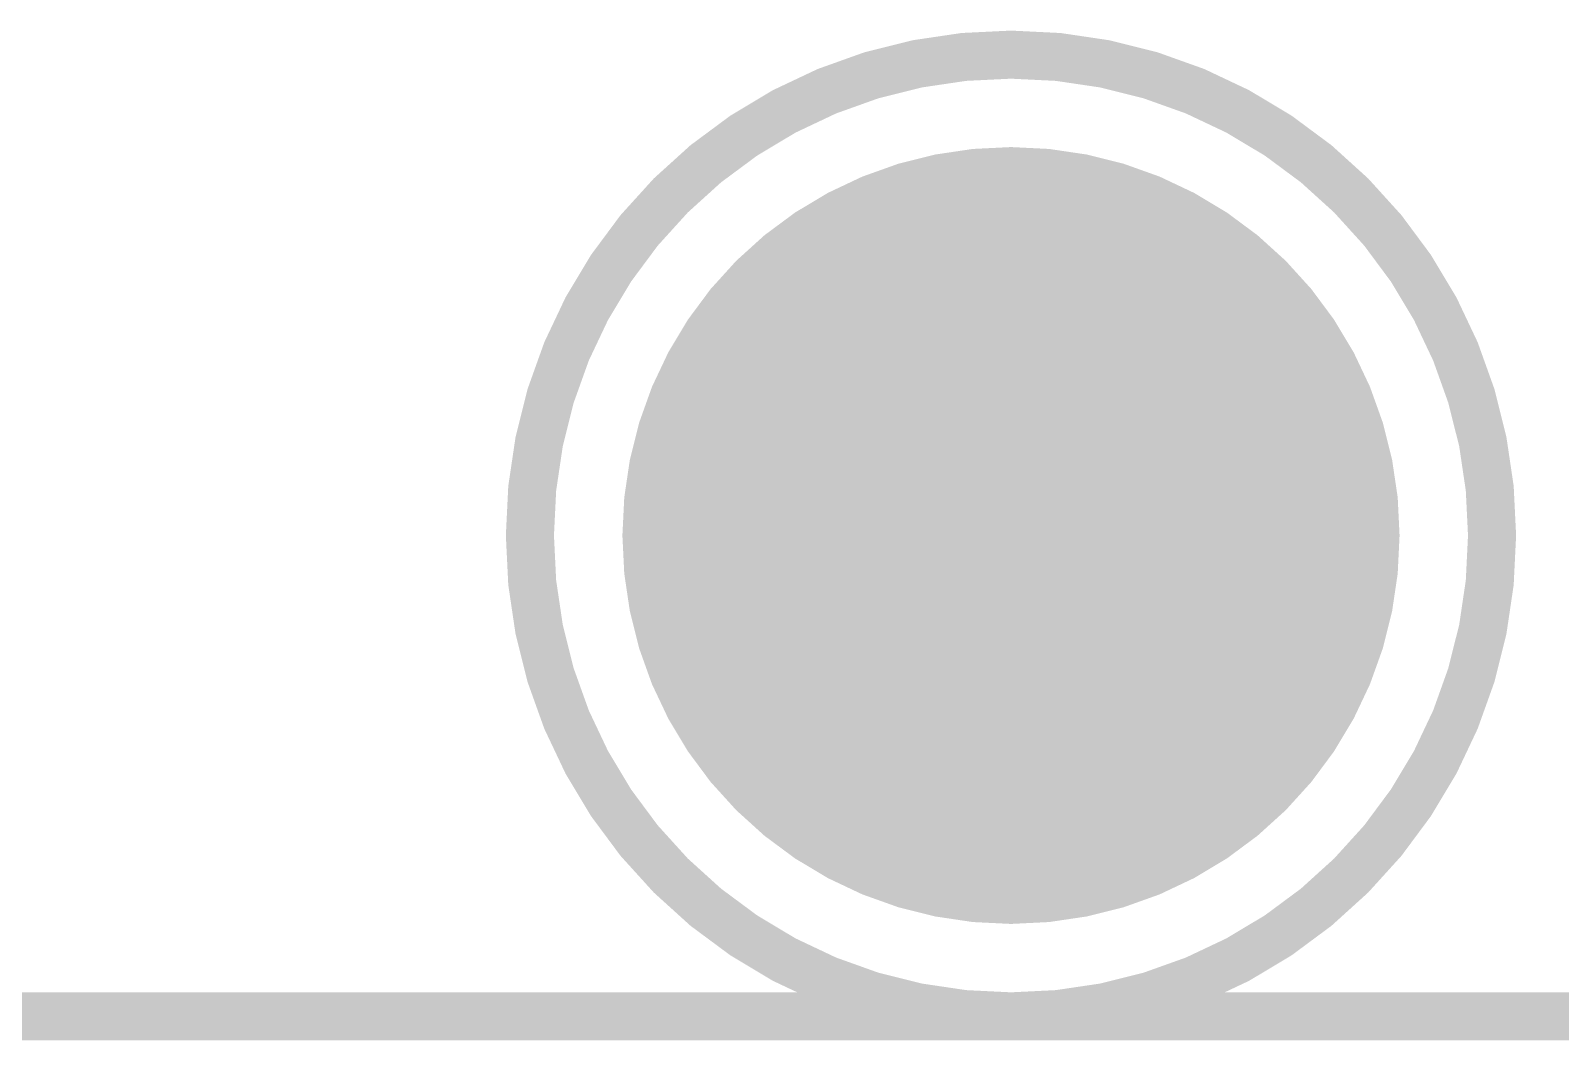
# Model space of a CAD drawing. Header units: millimetres. Extents: x 1.79 to 6.42, y 2.45 to 4.75.
# Drawn here: x 2.0962 to 2.4142, y 2.465 to 2.675 of the extents above; entities that cross this region are included whole.
import ezdxf

# ---------------------------------------------------------------- set-up
doc = ezdxf.new("R2010")
doc.units = ezdxf.units.MM
doc.header["$MEASUREMENT"] = 0
for name, color, linetype in [('BottomLayer', 5, 'Continuous'), ('BottomSolder', 6, 'Continuous'), ('MultiLayer', 9, 'Continuous'), ('PadHoleLayer', 156, 'Continuous'), ('TopLayer', 1, 'Continuous'), ('TopOverlay', 2, 'Continuous'), ('TopSolder', 216, 'Continuous')]:
    doc.layers.add(name, color=color, linetype=linetype)

msp = doc.modelspace()

# ---------------------------------------------------------------- linework, layer by layer
at = {"layer": 'BottomLayer', "const_width": 0.07677}
msp.add_lwpolyline([(2.26161, 2.57, 1), (2.33839, 2.57, 1)], format="xyb", close=True, dxfattribs=at)
at = {"layer": 'BottomSolder', "const_width": 0.08077}
msp.add_lwpolyline([(2.25961, 2.57, 1), (2.34039, 2.57, 1)], format="xyb", close=True, dxfattribs=at)
at = {"layer": 'MultiLayer', "const_width": 0.07677}
msp.add_lwpolyline([(2.26161, 2.57, 1), (2.33839, 2.57, 1)], format="xyb", close=True, dxfattribs=at)
at = {"layer": 'PadHoleLayer', "const_width": 0.05906}
msp.add_lwpolyline([(2.27047, 2.57, 1), (2.32953, 2.57, 1)], format="xyb", close=True, dxfattribs=at)
at = {"layer": 'TopLayer', "const_width": 0.07677}
msp.add_lwpolyline([(2.26161, 2.57, 1), (2.33839, 2.57, 1)], format="xyb", close=True, dxfattribs=at)
at = {"layer": 'TopOverlay'}
for points, const_width in [([(2.4, 2.57, 1), (2.2, 2.57, 1)], 0.01), ([(2.1975, 2.57, 1), (2.2025, 2.57, 1)], 0.005), ([(2.3975, 2.57, 1), (2.4025, 2.57, 1)], 0.005)]:
    msp.add_lwpolyline(points, format="xyb", close=True, dxfattribs=dict(at, const_width=const_width))
at = {"layer": 'TopOverlay', "const_width": 0.01}
msp.add_lwpolyline([(1.795, 2.47), (3.295, 2.47)], dxfattribs=at)
at = {"layer": 'TopSolder', "const_width": 0.08077}
msp.add_lwpolyline([(2.25961, 2.57, 1), (2.34039, 2.57, 1)], format="xyb", close=True, dxfattribs=at)

doc.saveas('drawing.dxf')
